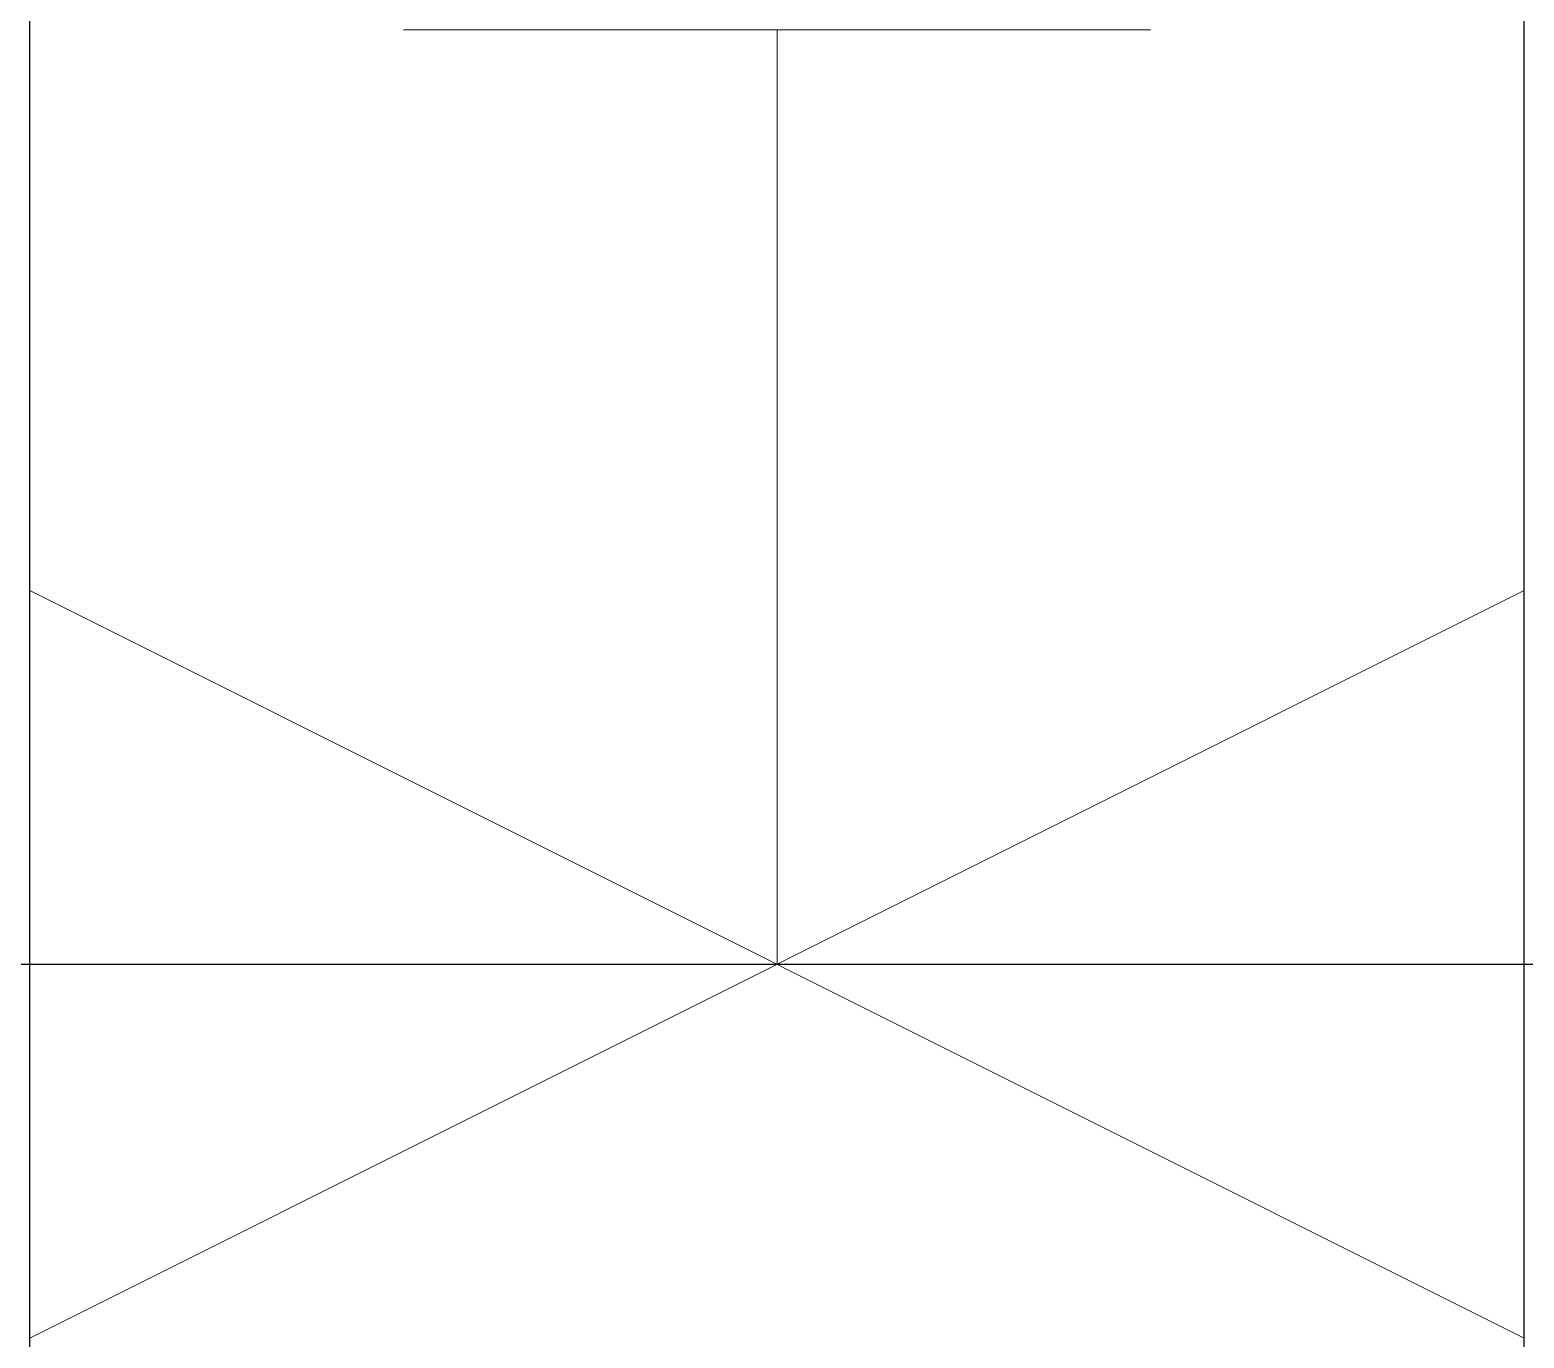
# Model space of a CAD drawing. Header units: millimetres. Extents: x 0 to 0.008, y 0 to 0.007.
import ezdxf

# ---------------------------------------------------------------- set-up
doc = ezdxf.new("R2010")
doc.units = ezdxf.units.MM
doc.header["$PDMODE"] = 2
doc.layers.add('Level 7', color=9, linetype='Continuous', lineweight=0, true_color=0xc8c8c8)

# ---------------------------------------------------------------- blocks, each defined once
blk = doc.blocks.new('0010001')
at = {"layer": 'Level 7', "color": 2, "linetype": 'Continuous', "lineweight": 13, "flags": 128}
blk.add_lwpolyline([(-0.004, 0.002), (-0.004, -0.002), (0.004, 0.002), (0.004, -0.002), (-0.004, 0.002)], dxfattribs=at)
blk = doc.blocks.new('001063')
at = {"layer": 'Level 7', "color": 2, "linetype": 'Continuous', "lineweight": 13}
for p, q in [((-0.002, 0.005), (0.002, 0.005)), ((0, 0), (0, 0.005))]:
    blk.add_line(p, q, dxfattribs=at)

msp = doc.modelspace()

# ---------------------------------------------------------------- linework, layer by layer
for p in [(0, 0.002), (0.008, 0.002)]:
    msp.add_point(p)

# ---------------------------------------------------------------- block references
at = {"color": 2, "linetype": 'Continuous', "lineweight": 13}
msp.add_blockref('001063', (0.004, 0.002), dxfattribs=at)
at = {"color": 111, "linetype": 'Continuous', "lineweight": 0, "true_color": 0x5fffc3}
msp.add_blockref('0010001', (0.004, 0.002), dxfattribs=at)

doc.saveas('drawing.dxf')
